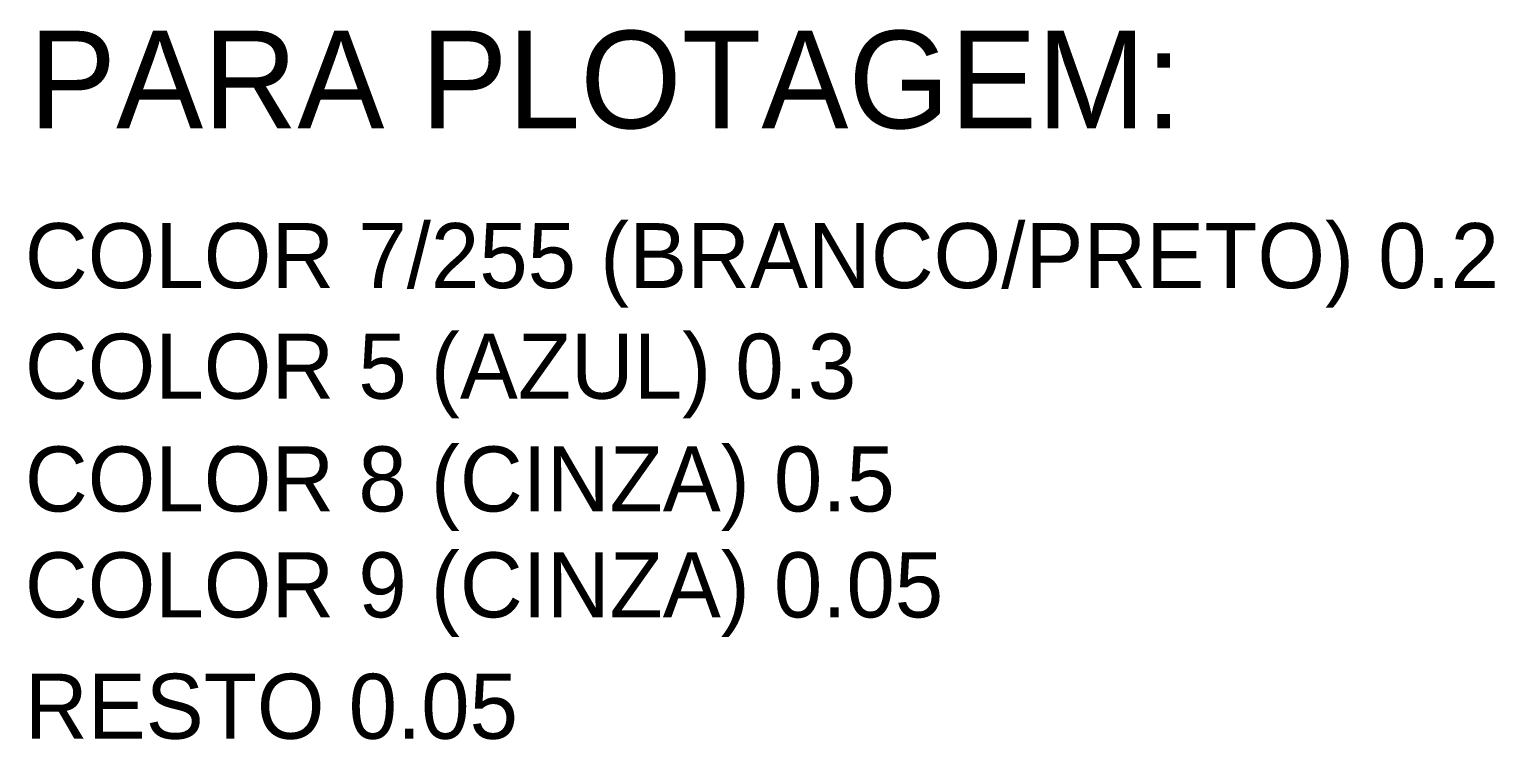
# Model space of a CAD drawing. Header units: millimetres. Extents: x 997 to 4249, y 599 to 1440.
# Drawn here: x 3489 to 4249, y 633 to 1002 of the extents above; entities that cross this region are included whole.
import ezdxf

# ---------------------------------------------------------------- set-up
doc = ezdxf.new("R2010")
doc.units = ezdxf.units.MM
doc.layers.add('BT', color=5, linetype='Continuous')
doc.styles.add('Century Gothic', font='GOTHIC.TTF', dxfattribs={"height": 0.075})

msp = doc.modelspace()

# ---------------------------------------------------------------- texts
at = {"layer": 'BT', "color": 7, "style": 'Century Gothic'}
for s, height, p in [('PARA PLOTAGEM:', 50.625, (3488.61, 950.29)), ('COLOR 7/255 (BRANCO/PRETO) 0.2', 33.75, (3486.42, 867.35))]:
    msp.add_text(s, height=height, dxfattribs=at).set_placement(p)
at = {"layer": 'BT', "style": 'Century Gothic'}
msp.add_text('COLOR 5 (AZUL) 0.3', height=33.75, dxfattribs=at).set_placement((3486.42, 809.94))
at = {"layer": 'BT', "color": 8, "style": 'Century Gothic'}
msp.add_text('COLOR 8 (CINZA) 0.5', height=33.75, dxfattribs=at).set_placement((3486.42, 751.45))
at = {"layer": 'BT', "color": 9, "style": 'Century Gothic'}
msp.add_text('COLOR 9 (CINZA) 0.05', height=33.75, dxfattribs=at).set_placement((3486.42, 696.49))
at = {"layer": 'BT', "color": 4, "style": 'Century Gothic'}
msp.add_text('RESTO 0.05', height=33.75, dxfattribs=at).set_placement((3486.42, 633.49))

doc.saveas('drawing.dxf')
